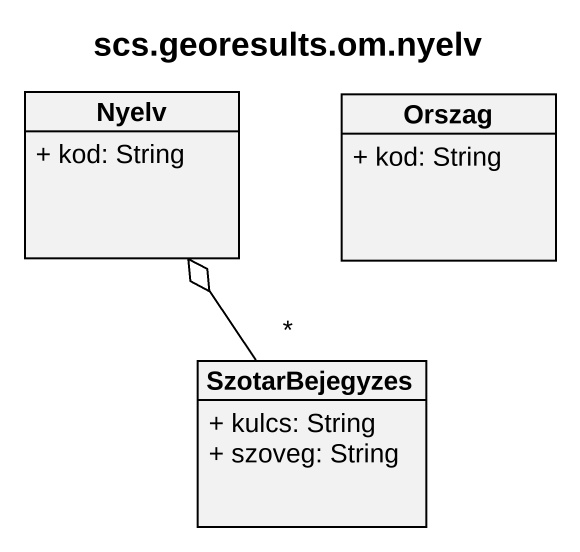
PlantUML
@startuml
title scs.georesults.om.nyelv
hide circle
hide empty members
skinparam classAttributeIconSize 0
class Nyelv {
  + kod: String
}
class Orszag {
  + kod: String
}
class SzotarBejegyzes {
  + kulcs: String
  + szoveg: String
}
SzotarBejegyzes "*" -up-o Nyelv
@enduml
